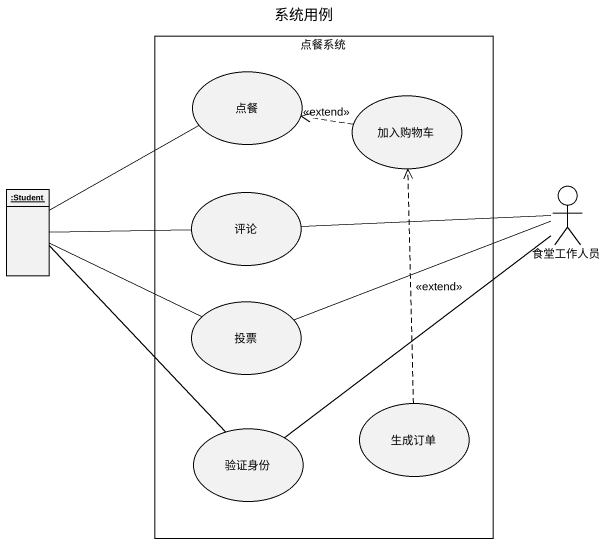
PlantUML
@startuml
title 系统用例
allowmixing
hide circle
hide empty members
rectangle 点餐系统 {
  usecase 点餐
  usecase 加入购物车
  usecase 评论
  usecase 投票
  usecase 验证身份
  usecase 生成订单
}
object ":Student" as Student
actor 食堂工作人员
加入购物车 .left.> 点餐 : <<extend>>
Student -right- 点餐
Student -right- 评论
Student -right- 投票
Student -- 验证身份
食堂工作人员 -left- 评论
食堂工作人员 -left- 投票
食堂工作人员 -- 验证身份
生成订单 .up.> 加入购物车 : <<extend>>
@enduml
